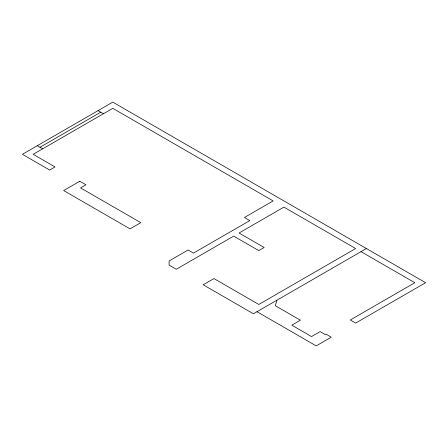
<?xml version="1.0" encoding="UTF-8"?>
<svg xmlns="http://www.w3.org/2000/svg" width="448" height="448" viewBox="0 0 448 448"><rect width="100%" height="100%" fill="white"/><g stroke="black" fill="none" stroke-linecap="round" stroke-linejoin="round"><path stroke-width="0.67" d="M276.914 300.21L275.285 305.698L300.406 320.202L291.799 325.17L311.528 336.56L320.135 331.593L325.158 334.488L325.875 334.074L331.257 337.182L316.193 345.878L257.001 311.707M40.006 147.252L100.761 112.174M366.414 248.539L253.417 313.779L203.196 284.782L213.954 278.572L258.798 304.461L355.65 248.539L283.909 207.122L239.064 233.01L264.174 247.509L258.798 250.611L233.688 236.118L176.288 269.254L169.114 265.11L169.114 260.966L188.126 249.99L193.508 253.098L249.827 220.584L244.446 217.476L273.146 200.906L112.795 108.332L33.163 154.308L55.042 166.942L49.661 170.05L22.4 154.308L112.795 102.122L425.6 282.716L355.65 323.098L350.269 319.995L414.837 282.716L361.032 251.647M98.073 110.622L103.454 113.725M37.318 145.695L42.694 148.803M79.794 181.233L63.655 190.551L130.015 228.866L140.778 222.656L80.573 187.897L85.954 184.789L79.794 181.233"/></g></svg>
